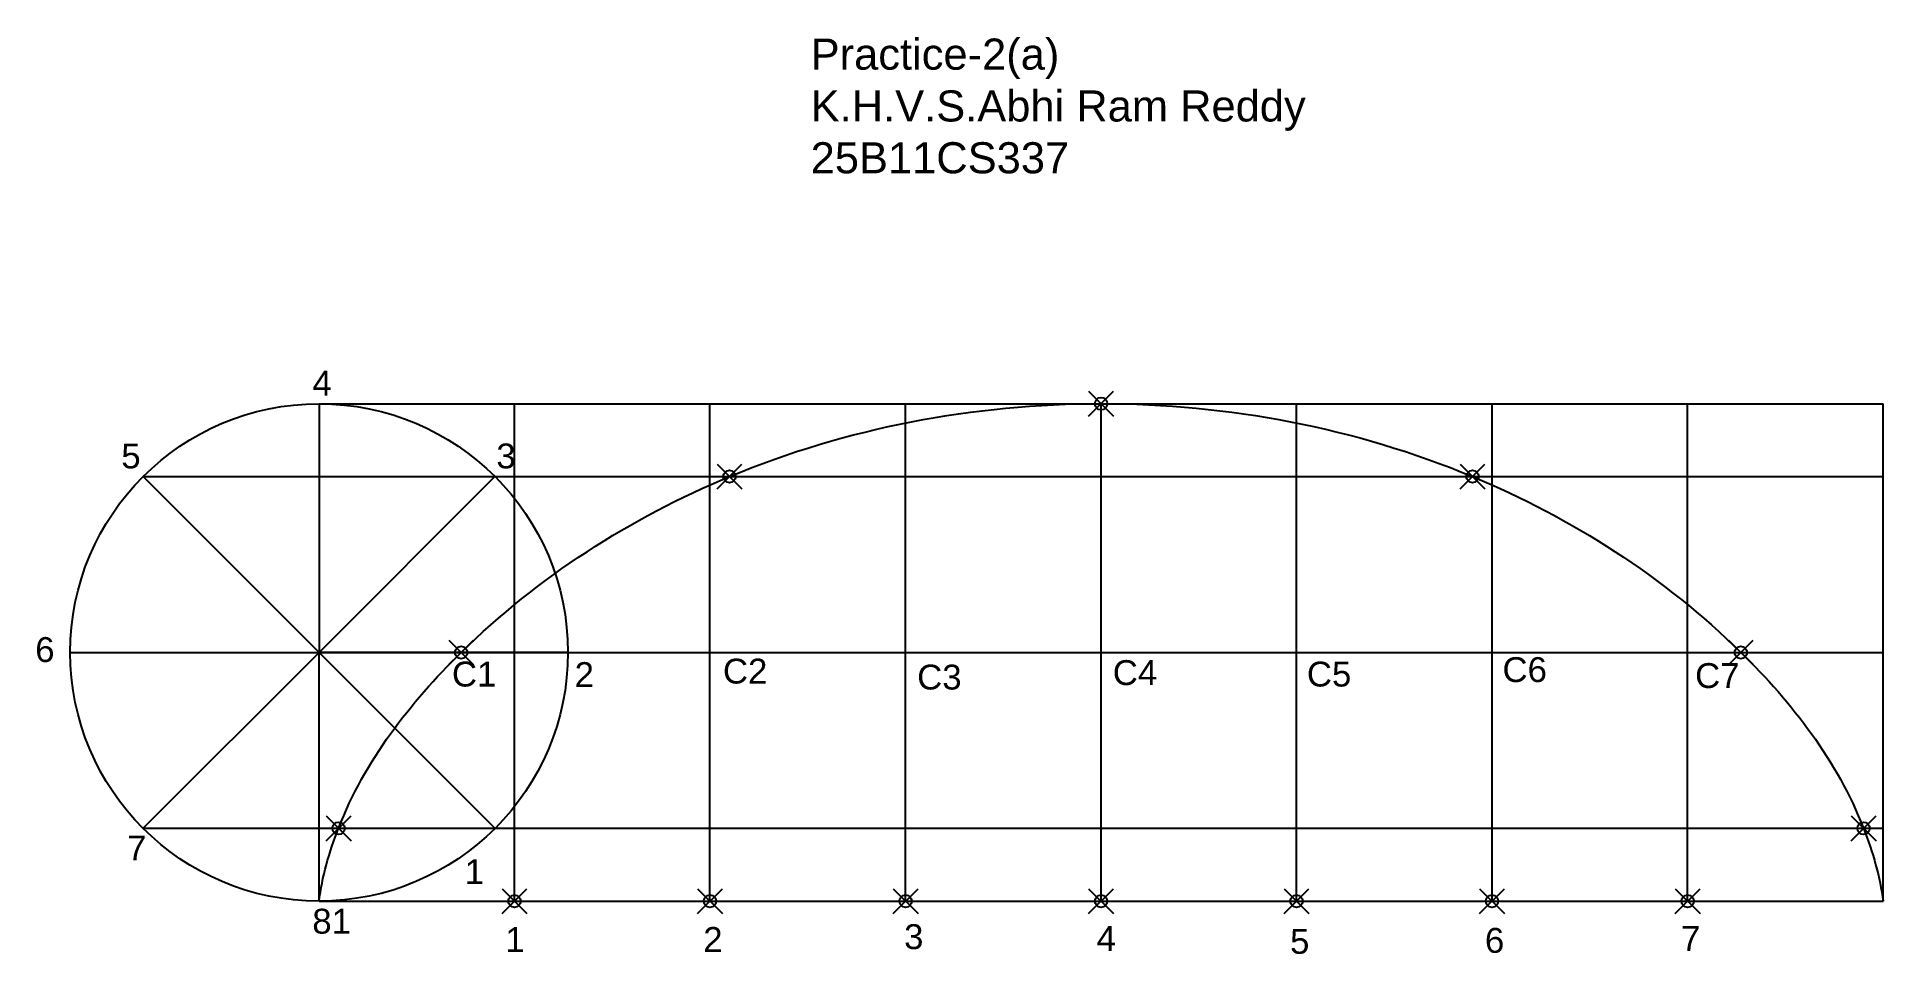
# Model space of a CAD drawing. Header units: millimetres. Extents: x 29 to 178, y 29 to 103.
import ezdxf

# ---------------------------------------------------------------- set-up
doc = ezdxf.new("R2010")
doc.units = ezdxf.units.MM
doc.header["$PDMODE"] = 35
doc.styles.get("Standard").update_dxf_attribs({"font": 'arial.ttf'})

msp = doc.modelspace()

# ---------------------------------------------------------------- linework, layer by layer
for p, q in [((51.83, 73.16), (51.83, 53.16)), ((51.83, 73.16), (177.53, 73.16)), ((67.54, 33.16), (67.54, 73.16)), ((83.25, 33.16), (83.25, 73.16)), ((98.97, 33.16), (98.97, 73.16)), ((114.68, 33.16), (114.68, 73.16)), ((130.39, 33.16), (130.39, 73.16)), ((146.1, 33.16), (146.1, 73.16)), ((161.82, 33.16), (161.82, 73.16)), ((177.53, 33.16), (177.53, 73.16)), ((37.69, 67.31), (51.83, 53.16)), ((37.69, 67.31), (177.53, 67.31)), ((65.97, 67.31), (51.83, 53.16)), ((31.83, 53.16), (51.83, 53.16)), ((31.83, 53.16), (177.53, 53.16)), ((37.69, 39.02), (51.83, 53.16)), ((51.83, 33.16), (51.83, 53.16)), ((65.97, 39.02), (51.83, 53.16)), ((71.83, 53.16), (51.83, 53.16)), ((37.69, 39.02), (177.53, 39.02)), ((51.83, 33.16), (177.53, 33.16))]:
    msp.add_line(p, q)
msp.add_circle((51.83, 53.16), 20)
msp.add_open_spline([(51.83, 33.16), (52.07, 35.09), (54.27, 42.84), (64.49, 56.05), (85.58, 69.59), (114.68, 75.1), (143.78, 69.59), (164.87, 56.05), (175.08, 42.84), (177.28, 35.09), (177.53, 33.16)], degree=3, knots=[0, 0, 0, 0, 6.064703, 23.301693, 49.094728, 79.51863, 109.942533, 135.735567, 152.972557, 159.03726, 159.03726, 159.03726, 159.03726])
for p in [(114.68, 73.16), (114.68, 73.16), (84.82, 67.31), (144.53, 67.31), (63.25, 53.16), (166.1, 53.16), (53.4, 39.02), (175.96, 39.02), (67.54, 33.16), (83.25, 33.16), (98.97, 33.16), (114.68, 33.16), (130.39, 33.16), (146.1, 33.16), (161.82, 33.16)]:
    msp.add_point(p)

# ---------------------------------------------------------------- texts
at = {"attachment_point": 1}
for s, width, insert, char_height in [('Practice-2(a)\\PK.H.V.S.Abhi Ram Reddy\\P25B11CS337', 40.7793, (91.34, 102.52), 2.5), ('4', 3.6959, (51.3, 75.82), 2), ('5', 3.6959, (35.94, 69.96), 2), ('3', 3.6959, (66.08, 69.96), 2), ('6', 3.6959, (29.02, 54.39), 2), ('C1', 3.6959, (62.51, 52.42), 2), ('2', 3.6959, (72.37, 52.38), 2), ('C2', 3.6959, (84.29, 52.66), 2), ('C3', 3.6959, (99.9, 52.18), 2), ('C4', 3.6959, (115.62, 52.54), 2), ('C5', 3.6959, (131.22, 52.42), 2), ('C6', 3.6959, (146.94, 52.78), 2), ('C7', 3.6959, (162.42, 52.3), 2), ('7', 3.6959, (36.41, 38.44), 2), ('1', 3.6959, (63.54, 36.53), 2), ('81', 3.6959, (51.29, 32.55), 2), ('3', 3.6959, (98.85, 31.31), 2), ('1', 3.6959, (66.8, 31.08), 2), ('2', 3.6959, (82.71, 31.08), 2), ('4', 3.6959, (114.32, 31.16), 2), ('5', 3.6959, (129.87, 30.93), 2), ('6', 3.6959, (145.53, 31.01), 2), ('7', 3.6959, (161.29, 31.16), 2)]:
    msp.add_mtext_dynamic_manual_height_columns(s, width=width, gutter_width=12.5, heights=[0], dxfattribs=dict(at, insert=insert, char_height=char_height))

doc.saveas('drawing.dxf')
